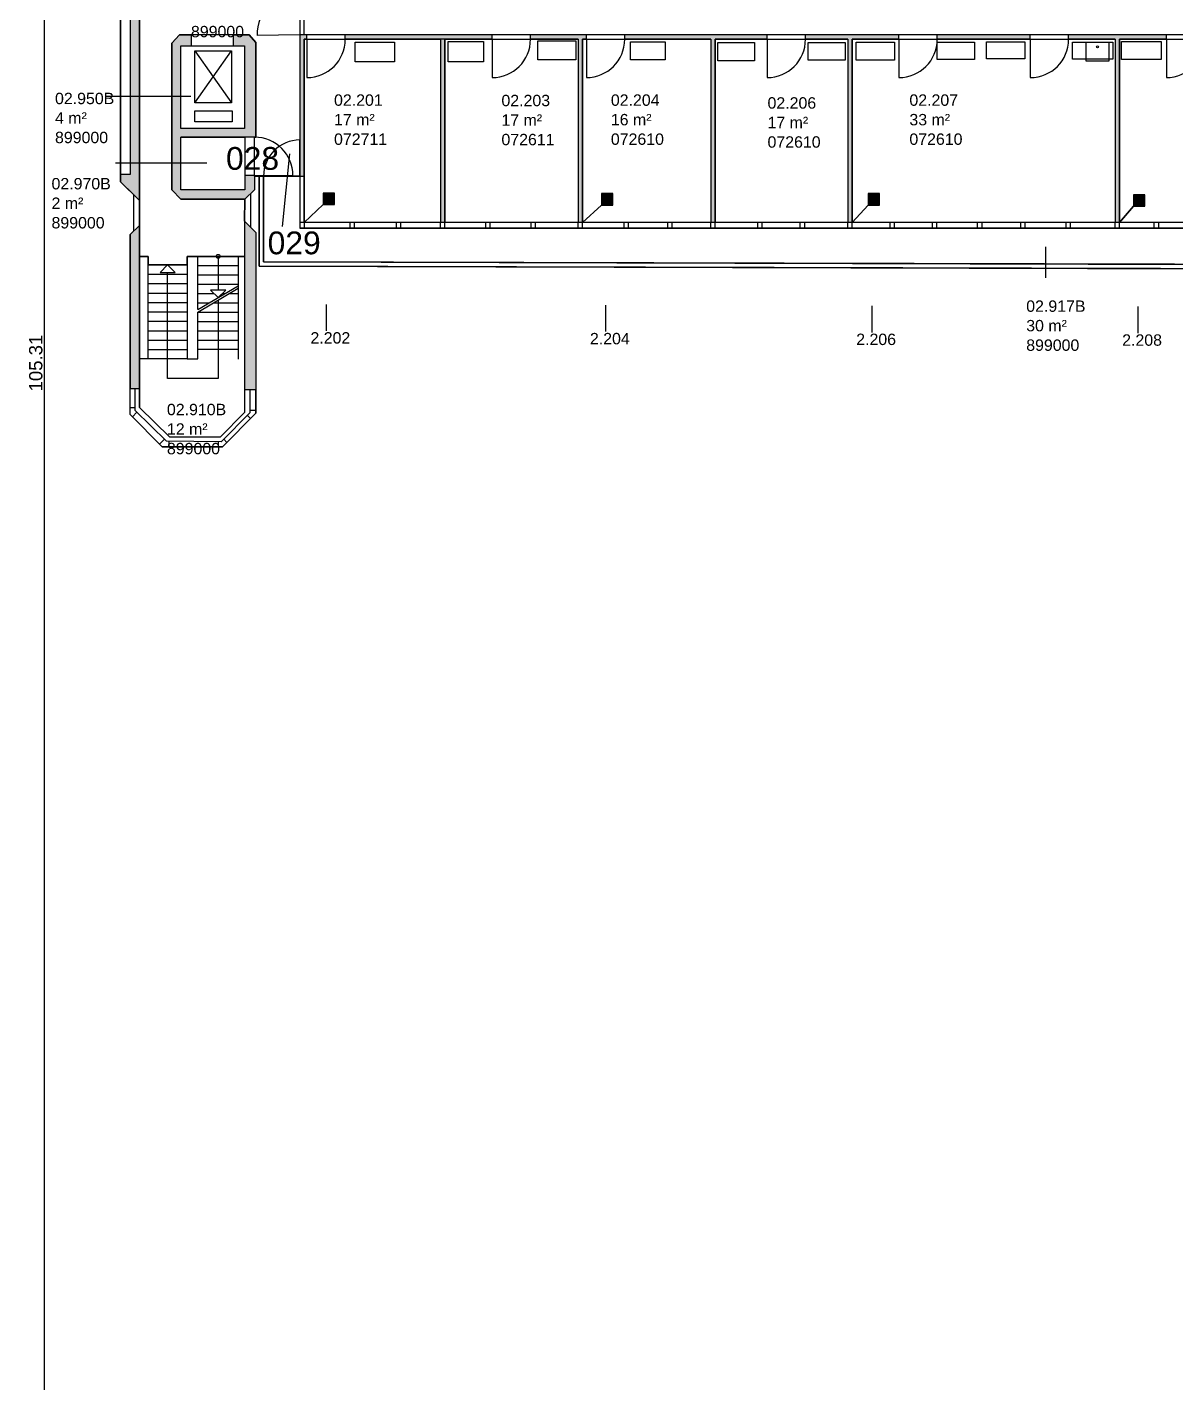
# Model space of a CAD drawing. Header units: metres. Extents: x -1 to 148, y -1 to 108.
# Drawn here: x -1.46 to 28.8, y 26.78 to 62.51 of the extents above; entities that cross this region are included whole.
import ezdxf

# ---------------------------------------------------------------- set-up
doc = ezdxf.new("R2010")
doc.units = ezdxf.units.M
doc.header["$MEASUREMENT"] = 0
doc.layers.get('0').update_dxf_attribs({"linetype": 'CONTINUOUS'})
for name, color, linetype in [('BEMASZUNG', 8, 'CONTINUOUS'), ('Unchanged', 8, 'CONTINUOUS'), ('Unchanged Layer Off', 2, 'CONTINUOUS')]:
    doc.layers.add(name, color=color, linetype=linetype)
doc.styles.add('ARIAL', font='arial.ttf')
doc.dimstyles.new('Meter_Bem', dxfattribs={"dimtxt": 0.35, "dimasz": 0.015, "dimexe": 0, "dimexo": 0.1, "dimgap": 0.05, "dimtad": 1, "dimzin": 0, "dimdsep": 46, "dimtxsty": 'ARIAL', "dimblk1": 'mass1', "dimblk2": 'mass2', "dimsah": 1, "dimcen": 0.125, "dimse1": 1, "dimse2": 1, "dimclrd": 256, "dimclre": 1, "dimclrt": 256, "dimazin": 0, "dimtp": 102033525.0, "dimtm": 1, "dimtfac": 1, "dimtix": 1, "dimtmove": 2, "dimatfit": 3, "dimldrblk": 'mass2', "dimfxl": 1, "dimtolj": 1, "dimtzin": 0, "dimlwd": -1, "dimarcsym": 0})

# ---------------------------------------------------------------- blocks, each defined once
blk = doc.blocks.new('Tuer')
at = {"layer": 'Unchanged'}
blk.add_line((0, 0), (0, 0.82), dxfattribs=at)
blk.add_arc((0, 0), 0.82, 90, 180, dxfattribs=at)
blk = doc.blocks.new('Ausgussbecken')
at = {"layer": 'Unchanged'}
blk.add_lwpolyline([(-0.185, 0), (0.415, 0), (0.415, -0.5), (-0.185, -0.5)], close=True, dxfattribs=at)
at = {"layer": 'Unchanged', "linetype": 'Continuous'}
blk.add_circle((0.115, -0.124), 0.0253, dxfattribs=at)
blk = doc.blocks.new('Raumstempel')
at = {"layer": 'Unchanged', "linetype": 'ByBlock', "style": 'ARIAL'}
for tag, p in [('HOERSAALNUMMER', (0, 1.029)), ('ANZAHL PLAETZE', (0, 0.514)), ('RAUMNUMMER', (0, 0)), ('FLÄCHE', (0, -0.514)), ('INSTITUTSNUMMER1', (0, -1.029)), ('INSTITUTSNUMMER2', (0, -1.543))]:
    blk.add_attdef(tag, p, '', height=0.3, dxfattribs=at)
blk = doc.blocks.new('mass1')
at = {"layer": 'Unchanged'}
for p, q in [((0, 25.5), (0, -12.75)), ((-5, -5), (5, 5)), ((-5, 0), (5, 0))]:
    blk.add_line(p, q, dxfattribs=at)
blk = doc.blocks.new('mass2')
at = {"layer": 'Unchanged'}
for p, q in [((5, 5), (-5, -5)), ((5, 0), (-5, 0)), ((0, -25.5), (0, 12.75))]:
    blk.add_line(p, q, dxfattribs=at)
blk = doc.blocks.new('*D12')
at = {"layer": 'BEMASZUNG', "transparency": 16777216}
blk.add_line((-1, 1.015), (-1, 106.295), dxfattribs=at)
at = {"layer": 'BEMASZUNG', "transparency": 16777216, "xscale": 0.015, "yscale": 0.015, "zscale": 0.015}
for name, p, rotation in [('mass2', (-1, 106.31), 90), ('mass1', (-1, 1), 270)]:
    blk.add_blockref(name, p, dxfattribs=dict(at, rotation=rotation))
at = {"layer": 'BEMASZUNG', "transparency": 16777216, "insert": (-1.229, 53.655), "char_height": 0.35, "attachment_point": 5, "rotation": 90, "style": 'ARIAL'}
blk.add_mtext('\\A1;105.31', dxfattribs=at)

msp = doc.modelspace()

# ---------------------------------------------------------------- hatches: boundary and pattern name
at = {"layer": 'Unchanged'}
for points in [[(1.502, 65.822), (1.252, 65.822), (1.252, 58.62), (1, 58.62), (1, 58.433), (1.502, 57.939)], [(4.277, 58.223), (2.594, 58.223), (2.594, 59.606), (4.564, 59.606), (4.564, 62.101), (4.39, 62.305), (3.977, 62.305), (3.977, 62.013), (4.264, 62.013), (4.264, 59.838), (2.587, 59.838), (2.587, 62.013), (2.867, 62.013), (2.867, 62.305), (2.558, 62.305), (2.349, 62.088), (2.349, 59.606), (2.349, 58.223), (2.594, 57.971), (4.277, 57.971)], [(5.84, 62.186), (5.91, 62.186), (5.91, 62.301), (5.729, 62.301), (5.725, 62.301), (5.725, 58.576), (5.84, 58.576)], [(10.789, 62.301), (8.546, 62.301), (6.92, 62.301), (6.92, 62.186), (8.27, 62.186), (10.789, 62.186)], [(9.541, 62.186), (9.426, 62.186), (9.426, 57.36), (9.541, 57.36)], [(13.271, 62.301), (11.799, 62.301), (11.799, 62.186), (13.053, 62.186), (13.053, 57.36), (13.168, 57.36), (13.168, 62.186), (13.218, 62.186), (13.271, 62.186)], [(6.636, 57.834), (6.636, 58.134), (6.336, 58.134), (6.336, 57.834)], [(13.968, 57.819), (13.968, 58.119), (13.668, 58.119), (13.668, 57.819)], [(20.991, 57.819), (20.991, 58.119), (20.691, 58.119), (20.691, 57.819)], [(27.983, 57.79), (27.983, 58.09), (27.683, 58.09), (27.683, 57.79)], [(1.252, 52.982), (1.502, 52.982), (1.502, 57.282), (1.252, 57.042)]]:
    msp.add_hatch(color=256, dxfattribs=at).paths.add_polyline_path(points)
h = msp.add_hatch(color=256, dxfattribs=at)
h.paths.add_polyline_path([(18.032, 62.301), (14.281, 62.301), (14.281, 62.186), (16.55, 62.186), (16.55, 57.36), (16.665, 57.36), (16.665, 62.186), (18.032, 62.186)])
h.paths.add_polyline_path([(21.502, 62.301), (19.042, 62.301), (19.042, 62.186), (20.161, 62.186), (20.161, 57.36), (20.276, 57.36), (20.276, 62.186), (21.502, 62.186)])
h.paths.add_polyline_path([(24.963, 62.301), (22.512, 62.301), (22.512, 62.186), (23.577, 62.186), (24.963, 62.186)])
h.paths.add_polyline_path([(28.548, 62.301), (25.973, 62.301), (25.973, 62.186), (27.195, 62.186), (27.195, 57.36), (27.31, 57.36), (27.31, 62.186), (28.548, 62.186)])
h = msp.add_hatch(color=256, dxfattribs=at)
h.paths.add_polyline_path([(4.565, 57.092), (4.265, 57.395), (4.265, 52.955), (4.565, 52.955)])
h.paths.add_polyline_path([(4.532, 58.596), (4.277, 58.596), (4.277, 58.223), (4.277, 57.971), (4.532, 58.223)])

# ---------------------------------------------------------------- linework, layer by layer
for p, q in [((1, 66.044), (1, 58.62)), ((1.252, 65.822), (1.252, 58.62)), ((1.502, 65.822), (1.502, 57.939)), ((2.558, 62.305), (2.349, 62.088)), ((2.558, 62.305), (2.867, 62.305)), ((2.867, 62.013), (2.867, 62.305)), ((3.977, 62.013), (3.977, 62.305)), ((3.977, 62.305), (4.39, 62.305)), ((4.39, 62.305), (4.564, 62.101)), ((5.725, 62.301), (4.597, 62.286)), ((5.725, 62.301), (5.725, 58.576)), ((5.91, 62.301), (5.725, 62.301)), ((5.84, 62.186), (5.84, 58.576)), ((5.91, 62.186), (5.84, 62.186)), ((5.91, 62.186), (5.91, 62.301)), ((8.546, 62.301), (6.92, 62.301)), ((6.92, 62.186), (6.92, 62.301)), ((8.27, 62.186), (6.92, 62.186)), ((10.789, 62.186), (8.27, 62.186)), ((10.789, 62.301), (8.546, 62.301)), ((9.426, 62.186), (9.426, 57.36)), ((9.541, 62.186), (9.541, 57.36)), ((10.789, 62.186), (10.789, 62.301)), ((11.799, 62.186), (11.799, 62.301)), ((13.271, 62.301), (11.799, 62.301)), ((13.053, 62.186), (11.799, 62.186)), ((13.053, 62.186), (13.053, 57.36)), ((13.168, 62.186), (13.168, 57.36)), ((13.271, 62.186), (13.168, 62.186)), ((13.218, 62.186), (13.168, 62.186)), ((13.271, 62.186), (13.271, 62.301)), ((14.281, 62.186), (14.281, 62.301)), ((18.032, 62.301), (14.281, 62.301)), ((16.55, 62.186), (14.281, 62.186)), ((16.55, 62.186), (16.5, 62.186)), ((16.55, 62.186), (16.55, 57.36)), ((16.665, 62.186), (16.665, 57.36)), ((18.032, 62.186), (16.665, 62.186)), ((18.032, 62.186), (18.032, 62.301)), ((19.042, 62.186), (19.042, 62.301)), ((21.502, 62.301), (19.042, 62.301)), ((20.161, 62.186), (19.042, 62.186)), ((20.161, 62.186), (20.161, 57.36)), ((20.276, 62.186), (20.276, 57.36)), ((21.502, 62.186), (20.276, 62.186)), ((21.502, 62.186), (21.502, 62.301)), ((22.512, 62.186), (22.512, 62.301)), ((24.963, 62.301), (22.512, 62.301)), ((23.577, 62.186), (22.512, 62.186)), ((24.963, 62.186), (23.577, 62.186)), ((24.963, 62.186), (24.963, 62.301)), ((25.973, 62.186), (25.973, 62.301)), ((28.548, 62.301), (25.973, 62.301)), ((27.195, 62.186), (25.973, 62.186)), ((27.195, 62.186), (27.195, 57.36)), ((27.31, 62.186), (27.31, 57.36)), ((28.548, 62.186), (27.31, 62.186)), ((28.548, 62.186), (28.548, 62.301)), ((2.349, 59.606), (2.349, 62.088)), ((2.587, 59.838), (2.587, 62.013)), ((2.587, 62.013), (2.867, 62.013)), ((2.867, 62.013), (3.977, 62.013)), ((2.962, 60.516), (3.925, 61.886)), ((2.962, 61.886), (3.925, 60.516)), ((3.977, 62.013), (4.264, 62.013)), ((4.264, 62.013), (4.264, 59.838)), ((4.564, 62.101), (4.564, 59.606)), ((0.617, 60.687), (2.854, 60.687)), ((4.264, 59.838), (2.587, 59.838)), ((2.349, 58.223), (2.349, 59.606)), ((2.594, 58.223), (2.594, 59.606)), ((4.564, 59.606), (2.594, 59.606)), ((0.872, 58.933), (3.279, 58.933)), ((1.252, 58.62), (1, 58.62)), ((1, 58.62), (1, 58.433)), ((4.277, 58.596), (4.277, 58.223)), ((4.532, 58.596), (4.532, 58.223)), ((1.502, 57.939), (1, 58.433)), ((4.532, 58.576), (4.767, 58.576)), ((4.652, 58.576), (4.652, 56.208)), ((4.767, 58.576), (4.767, 56.323)), ((4.767, 58.576), (5.725, 58.576)), ((5.725, 58.576), (5.84, 58.576)), ((5.725, 58.576), (5.725, 57.21)), ((5.84, 58.576), (5.84, 57.21)), ((1.35, 57.136), (1.35, 58.088)), ((1.502, 57.939), (1.502, 57.282)), ((2.349, 58.223), (2.594, 57.971)), ((4.277, 58.223), (2.594, 58.223)), ((4.277, 57.971), (2.594, 57.971)), ((4.265, 57.395), (4.277, 57.971)), ((4.277, 57.971), (4.532, 58.223)), ((4.421, 58.114), (4.421, 57.237)), ((1.252, 57.042), (1.502, 57.282)), ((1.502, 57.282), (1.502, 52.982)), ((4.265, 57.395), (4.265, 52.955)), ((4.265, 57.395), (4.565, 57.092)), ((5.84, 57.36), (5.725, 57.36)), ((5.84, 57.21), (5.725, 57.21)), ((8.385, 57.36), (5.84, 57.36)), ((8.385, 57.21), (5.84, 57.21)), ((7.046, 57.21), (7.046, 57.36)), ((7.161, 57.21), (7.161, 57.36)), ((8.27, 57.21), (8.27, 57.36)), ((10.739, 57.36), (8.385, 57.36)), ((8.385, 57.21), (8.385, 57.36)), ((10.739, 57.21), (8.385, 57.21)), ((9.426, 57.21), (9.426, 57.36)), ((9.541, 57.36), (9.426, 57.36)), ((9.541, 57.21), (9.541, 57.36)), ((10.624, 57.21), (10.624, 57.36)), ((13.168, 57.36), (10.739, 57.36)), ((10.739, 57.21), (10.739, 57.36)), ((13.168, 57.21), (10.739, 57.21)), ((11.813, 57.21), (11.813, 57.36)), ((11.928, 57.21), (11.928, 57.36)), ((13.053, 57.21), (13.053, 57.36)), ((13.168, 57.36), (13.053, 57.36)), ((15.534, 57.36), (13.168, 57.36)), ((13.168, 57.21), (13.168, 57.36)), ((15.534, 57.21), (13.168, 57.21)), ((14.268, 57.21), (14.268, 57.36)), ((14.383, 57.21), (14.383, 57.36)), ((15.419, 57.21), (15.419, 57.36)), ((17.9, 57.36), (15.534, 57.36)), ((15.534, 57.21), (15.534, 57.36)), ((17.9, 57.21), (15.534, 57.21)), ((16.55, 57.21), (16.55, 57.36)), ((16.665, 57.36), (16.55, 57.36)), ((16.665, 57.21), (16.665, 57.36)), ((17.785, 57.21), (17.785, 57.36)), ((20.276, 57.36), (17.9, 57.36)), ((17.9, 57.21), (17.9, 57.36)), ((20.276, 57.21), (17.9, 57.21)), ((18.906, 57.21), (18.906, 57.36)), ((19.021, 57.21), (19.021, 57.36)), ((20.161, 57.21), (20.161, 57.36)), ((20.276, 57.36), (20.161, 57.36)), ((23.692, 57.36), (20.276, 57.36)), ((20.276, 57.21), (20.276, 57.36)), ((23.692, 57.21), (20.276, 57.21)), ((21.275, 57.21), (21.275, 57.36)), ((21.39, 57.21), (21.39, 57.36)), ((22.386, 57.21), (22.386, 57.36)), ((22.501, 57.21), (22.501, 57.36)), ((23.577, 57.21), (23.577, 57.36)), ((27.31, 57.36), (23.692, 57.36)), ((23.692, 57.21), (23.692, 57.36)), ((27.31, 57.21), (23.692, 57.21)), ((24.712, 57.21), (24.712, 57.36)), ((24.827, 57.21), (24.827, 57.36)), ((25.905, 57.21), (25.905, 57.36)), ((26.02, 57.21), (26.02, 57.36)), ((27.195, 57.21), (27.195, 57.36)), ((27.31, 57.36), (27.195, 57.36)), ((30.939, 57.36), (27.31, 57.36)), ((27.31, 57.21), (27.31, 57.36)), ((30.939, 57.21), (27.31, 57.21)), ((28.23, 57.21), (28.23, 57.36)), ((28.345, 57.21), (28.345, 57.36)), ((1.252, 57.042), (1.252, 52.982)), ((4.565, 57.092), (4.565, 52.955)), ((1.727, 56.465), (1.502, 56.465)), ((1.727, 56.244), (1.727, 56.465)), ((3.04, 56.467), (2.756, 56.467)), ((2.756, 56.467), (2.756, 53.765)), ((3.04, 56.467), (4.103, 56.467)), ((3.04, 55.064), (3.04, 56.467)), ((3.571, 56.467), (3.571, 55.579)), ((4.103, 56.467), (4.103, 54.016)), ((25.375, 55.9), (25.375, 56.72)), ((1.727, 53.765), (1.727, 56.244)), ((1.727, 56.244), (2.756, 56.244)), ((2.042, 56.044), (2.242, 56.244)), ((2.242, 56.244), (2.442, 56.044)), ((2.756, 56.244), (2.756, 53.765)), ((3.04, 56.222), (4.103, 56.222)), ((4.652, 56.208), (35.171, 56.125)), ((4.767, 56.323), (35.614, 56.239)), ((1.727, 55.996), (2.756, 55.996)), ((1.727, 55.748), (2.756, 55.748)), ((2.042, 56.044), (2.442, 56.044)), ((2.242, 53.248), (2.242, 56.044)), ((3.04, 55.977), (4.103, 55.977)), ((3.04, 55.732), (4.103, 55.732)), ((1.727, 55.5), (2.756, 55.5)), ((3.04, 55.064), (4.103, 55.694)), ((3.04, 54.994), (4.103, 55.624)), ((3.04, 55.487), (3.464, 55.487)), ((3.771, 55.579), (3.371, 55.579)), ((3.571, 55.379), (3.371, 55.579)), ((3.771, 55.579), (3.571, 55.379)), ((3.679, 55.487), (3.754, 55.487)), ((3.872, 55.487), (4.103, 55.487)), ((1.727, 55.252), (2.756, 55.252)), ((3.04, 55.242), (3.34, 55.242)), ((3.458, 55.242), (4.103, 55.242)), ((3.571, 55.309), (3.571, 53.248)), ((1.727, 55.004), (2.756, 55.004)), ((1.727, 54.756), (2.756, 54.756)), ((3.04, 53.765), (3.04, 54.997)), ((3.04, 54.997), (4.103, 54.997)), ((3.04, 54.752), (4.103, 54.752)), ((1.727, 54.508), (2.756, 54.508)), ((3.04, 54.507), (4.103, 54.507)), ((1.727, 54.26), (2.756, 54.26)), ((1.727, 54.012), (2.756, 54.012)), ((3.04, 54.262), (4.103, 54.262)), ((4.103, 54.016), (3.04, 54.016)), ((4.103, 54.016), (4.103, 53.754)), ((1.727, 53.765), (1.502, 53.765)), ((2.756, 53.765), (1.727, 53.765)), ((2.756, 53.765), (3.04, 53.765)), ((3.571, 53.248), (2.242, 53.248)), ((1.252, 52.982), (1.502, 52.982)), ((1.252, 52.303), (1.252, 52.982)), ((1.388, 52.404), (1.388, 52.982)), ((1.502, 52.982), (1.502, 52.487)), ((4.265, 52.955), (4.565, 52.955)), ((4.265, 52.955), (4.265, 52.348)), ((4.415, 52.348), (4.415, 52.955)), ((4.565, 52.337), (4.565, 52.955)), ((1.252, 52.486), (1.388, 52.486)), ((1.252, 52.303), (2.097, 51.444)), ((1.317, 52.237), (1.435, 52.358)), ((2.211, 51.594), (1.388, 52.404)), ((2.302, 51.705), (1.502, 52.487)), ((4.265, 52.348), (3.629, 51.705)), ((4.415, 52.348), (3.652, 51.577)), ((4.565, 52.337), (3.683, 51.444)), ((4.342, 52.275), (4.424, 52.195)), ((4.415, 52.41), (4.565, 52.41)), ((2.158, 51.646), (2.027, 51.516)), ((2.097, 51.444), (3.683, 51.444)), ((3.652, 51.577), (2.211, 51.594)), ((2.271, 51.593), (2.271, 51.444)), ((3.629, 51.705), (2.302, 51.705)), ((3.57, 51.578), (3.57, 51.444)), ((3.721, 51.647), (3.803, 51.566))]:
    msp.add_line(p, q, dxfattribs=at)
for points in [[(3.925, 60.516), (2.962, 60.516), (2.962, 61.886), (3.925, 61.886)], [(8.214, 61.588), (7.183, 61.588), (7.183, 62.113), (8.214, 62.113)], [(10.563, 61.589), (9.629, 61.589), (9.629, 62.129), (10.563, 62.129)], [(12.997, 61.643), (11.995, 61.643), (11.995, 62.143), (12.997, 62.143)], [(15.348, 61.643), (14.429, 61.643), (14.429, 62.119), (15.348, 62.119)], [(17.699, 61.621), (16.735, 61.621), (16.735, 62.098), (17.699, 62.098)], [(20.088, 61.64), (19.11, 61.64), (19.11, 62.103), (20.088, 62.103)], [(21.383, 61.637), (20.376, 61.637), (20.376, 62.111), (21.383, 62.111)], [(23.495, 61.656), (22.509, 61.656), (22.509, 62.108), (23.495, 62.108)], [(24.823, 61.671), (23.806, 61.671), (23.806, 62.122), (24.823, 62.122)], [(27.137, 61.663), (26.073, 61.663), (26.073, 62.109), (27.137, 62.109)], [(28.409, 61.652), (27.362, 61.652), (27.362, 62.131), (28.409, 62.131)], [(2.962, 60.301), (3.938, 60.301), (3.938, 60.013), (2.962, 60.013)], [(6.336, 57.834), (6.636, 57.834), (6.636, 58.134), (6.336, 58.134)], [(13.668, 57.819), (13.968, 57.819), (13.968, 58.119), (13.668, 58.119)], [(20.691, 57.819), (20.991, 57.819), (20.991, 58.119), (20.691, 58.119)], [(27.683, 57.79), (27.983, 57.79), (27.983, 58.09), (27.683, 58.09)]]:
    msp.add_lwpolyline(points, close=True, dxfattribs=at)
msp.add_lwpolyline([(4.532, 58.596), (4.277, 58.596)], dxfattribs=at)
msp.add_circle((3.571, 56.467), 0.05, dxfattribs=at)
msp.add_arc((5.741, 62.301), 1.144, 90.73, 180.73, dxfattribs=at)
at = {"layer": 'Unchanged Layer Off'}
msp.add_line((5.268, 57.25), (5.463, 59.166), dxfattribs=at)
at = {"layer": 'Unchanged Layer Off', "ltscale": 0.025}
for p, q in [((6.423, 54.503), (6.423, 55.201)), ((13.785, 54.483), (13.785, 55.183)), ((20.798, 54.464), (20.798, 55.164)), ((27.803, 54.445), (27.803, 55.145))]:
    msp.add_line(p, q, dxfattribs=at)
at = {"layer": 'Unchanged Layer Off', "flags": 128}
for points in [[(45.031, 80.076), (45.031, 57.284), (42.791, 57.323), (42.791, 62.25), (36.744, 62.25), (35.736, 62.301), (6.92, 62.301), (5.91, 62.301), (5.839, 62.301), (5.828, 64.589)], [(44.893, 51.343), (42.753, 51.351), (35.633, 51.376), (35.633, 52.45), (35.242, 52.45), (35.011, 52.711), (35.011, 55.932), (35.171, 56.125), (4.652, 56.208), (4.652, 58.576), (4.532, 58.576), (4.532, 58.223), (4.421, 58.114), (4.421, 57.237), (4.565, 57.092), (4.565, 52.337), (3.683, 51.444), (2.097, 51.444), (1.252, 52.303), (1.252, 57.042), (1.35, 57.136), (1.35, 58.088), (1, 58.433), (1, 72.106)], [(5.712, 64.589), (5.725, 62.301), (5.725, 58.576), (4.767, 58.576), (4.652, 58.576), (4.532, 58.576), (4.532, 58.596), (4.532, 59.606), (4.564, 59.606), (4.564, 62.101), (4.39, 62.305), (3.977, 62.305), (2.867, 62.305), (2.558, 62.305), (2.349, 62.088), (2.349, 58.223), (2.594, 57.971), (4.277, 57.971), (4.265, 57.395), (4.265, 56.467), (2.756, 56.467), (2.756, 56.244), (1.727, 56.244), (1.727, 56.465), (1.502, 56.465), (1.502, 57.282), (1.502, 57.939), (1.502, 65.822)]]:
    msp.add_lwpolyline(points, dxfattribs=at)
for points in [[(5.84, 62.186), (9.426, 62.186), (9.426, 57.36), (5.84, 57.36), (6.336, 57.834), (6.636, 57.834), (6.636, 58.134), (6.336, 58.134), (6.336, 57.834), (5.84, 57.36), (5.84, 62.186)], [(9.541, 62.186), (13.053, 62.186), (13.053, 57.36), (9.541, 57.36)], [(13.168, 62.186), (16.55, 62.186), (16.55, 57.36), (13.168, 57.36), (13.668, 57.819), (13.968, 57.819), (13.968, 58.119), (13.668, 58.119), (13.668, 57.819), (13.168, 57.36)], [(16.665, 62.186), (20.161, 62.186), (20.161, 57.36), (16.665, 57.36)], [(20.276, 62.186), (27.195, 62.186), (27.195, 57.36), (20.276, 57.36), (20.691, 57.819), (20.991, 57.819), (20.991, 58.119), (20.691, 58.119), (20.691, 57.819), (20.276, 57.36)], [(27.31, 62.186), (30.824, 62.186), (30.824, 57.36), (27.31, 57.36), (27.683, 57.79), (27.983, 57.79), (27.983, 58.09), (27.683, 58.09), (27.683, 57.79), (27.31, 57.36)], [(2.587, 62.013), (4.264, 62.013), (4.264, 59.838), (2.587, 59.838), (2.587, 62.013)], [(2.594, 59.606), (4.277, 59.606), (4.277, 58.596), (4.277, 58.223), (2.594, 58.223), (2.594, 59.606)], [(4.767, 58.576), (5.725, 58.576), (5.725, 57.21), (35.614, 57.21), (35.614, 56.239), (4.767, 56.323), (4.767, 58.576)], [(1.502, 56.465), (1.727, 56.465), (1.727, 56.244), (2.756, 56.244), (2.756, 56.467), (4.265, 56.467), (4.265, 52.955), (4.265, 52.348), (3.629, 51.705), (2.302, 51.705), (1.502, 52.487), (1.502, 52.982), (1.502, 56.465)]]:
    msp.add_lwpolyline(points, close=True, dxfattribs=at)

# ---------------------------------------------------------------- block references
ref = msp.add_blockref('Raumstempel', (2.857, 63.782))
ref.add_attrib('RAUMNUMMER', '02.911B', (2.857, 63.268), dxfattribs={"layer": 'Unchanged', "color": 0, "linetype": 'ByBlock', "height": 0.3, "style": 'ARIAL'})
ref.add_attrib('FLÄCHE_NGF', '34 m²', (2.857, 62.754), dxfattribs={"layer": 'Unchanged', "color": 0, "linetype": 'ByBlock', "height": 0.3, "style": 'ARIAL'})
ref.add_attrib('NUTZER_1', '899000', (2.857, 62.239), dxfattribs={"layer": 'Unchanged', "color": 0, "linetype": 'ByBlock', "height": 0.3, "style": 'ARIAL'})
for p, xscale, yscale, zscale, rotation in [((5.91, 62.186), 1.231707317073273, 1.231707317073273, 1.231707317073273, 180), ((10.789, 62.186), 1.231707317073273, 1.231707317073273, 1.231707317073273, 180), ((13.271, 62.186), 1.231707317073273, 1.231707317073273, 1.231707317073273, 180), ((18.032, 62.186), 1.231707317073273, 1.231707317073273, 1.231707317073273, 180), ((21.502, 62.186), 1.231707317073273, 1.231707317073273, 1.231707317073273, 180), ((24.963, 62.186), 1.231707317073273, 1.231707317073273, 1.231707317073273, 180), ((28.548, 62.186), 1.231707317073273, 1.231707317073273, 1.231707317073273, 180), ((4.532, 58.596), 1.231707317073279, 1.231707317073279, 1.231707317073279, 270), ((5.725, 58.576), 1.16775903204624, 1.16775903204624, 1.16775903204624, 359.9999999999991)]:
    msp.add_blockref('Tuer', p, dxfattribs=dict(xscale=xscale, yscale=yscale, zscale=zscale, rotation=rotation))
msp.add_blockref('Ausgussbecken', (26.617, 62.109))
ref = msp.add_blockref('Raumstempel', (-0.724, 60.992))
ref.add_attrib('RAUMNUMMER', '02.950B', (-0.724, 60.477), dxfattribs={"layer": 'Unchanged', "color": 0, "linetype": 'ByBlock', "height": 0.3, "style": 'ARIAL'})
ref.add_attrib('FLÄCHE_NGF', '4 m²', (-0.724, 59.963), dxfattribs={"layer": 'Unchanged', "color": 0, "linetype": 'ByBlock', "height": 0.3, "style": 'ARIAL'})
ref.add_attrib('NUTZER_1', '899000', (-0.724, 59.449), dxfattribs={"layer": 'Unchanged', "color": 0, "linetype": 'ByBlock', "height": 0.3, "style": 'ARIAL'})
ref = msp.add_blockref('Raumstempel', (6.625, 60.948))
ref.add_attrib('RAUMNUMMER', '02.201', (6.625, 60.434), dxfattribs={"layer": 'Unchanged', "color": 0, "linetype": 'ByBlock', "height": 0.3, "style": 'ARIAL'})
ref.add_attrib('FLÄCHE_NGF', '17 m²', (6.625, 59.919), dxfattribs={"layer": 'Unchanged', "color": 0, "linetype": 'ByBlock', "height": 0.3, "style": 'ARIAL'})
ref.add_attrib('NUTZER_1', '072711', (6.625, 59.405), dxfattribs={"layer": 'Unchanged', "color": 0, "linetype": 'ByBlock', "height": 0.3, "style": 'ARIAL'})
ref = msp.add_blockref('Raumstempel', (13.916, 60.948))
ref.add_attrib('RAUMNUMMER', '02.204', (13.916, 60.434), dxfattribs={"layer": 'Unchanged', "color": 0, "linetype": 'ByBlock', "height": 0.3, "style": 'ARIAL'})
ref.add_attrib('FLÄCHE_NGF', '16 m²', (13.916, 59.919), dxfattribs={"layer": 'Unchanged', "color": 0, "linetype": 'ByBlock', "height": 0.3, "style": 'ARIAL'})
ref.add_attrib('NUTZER_1', '072610', (13.916, 59.405), dxfattribs={"layer": 'Unchanged', "color": 0, "linetype": 'ByBlock', "height": 0.3, "style": 'ARIAL'})
ref = msp.add_blockref('Raumstempel', (21.779, 60.948))
ref.add_attrib('RAUMNUMMER', '02.207', (21.779, 60.434), dxfattribs={"layer": 'Unchanged', "color": 0, "linetype": 'ByBlock', "height": 0.3, "style": 'ARIAL'})
ref.add_attrib('FLÄCHE_NGF', '33 m²', (21.779, 59.919), dxfattribs={"layer": 'Unchanged', "color": 0, "linetype": 'ByBlock', "height": 0.3, "style": 'ARIAL'})
ref.add_attrib('NUTZER_1', '072610', (21.779, 59.405), dxfattribs={"layer": 'Unchanged', "color": 0, "linetype": 'ByBlock', "height": 0.3, "style": 'ARIAL'})
ref = msp.add_blockref('Raumstempel', (11.034, 60.937))
ref.add_attrib('RAUMNUMMER', '02.203', (11.034, 60.423), dxfattribs={"layer": 'Unchanged', "color": 0, "linetype": 'ByBlock', "height": 0.3, "style": 'ARIAL'})
ref.add_attrib('FLÄCHE_NGF', '17 m²', (11.034, 59.908), dxfattribs={"layer": 'Unchanged', "color": 0, "linetype": 'ByBlock', "height": 0.3, "style": 'ARIAL'})
ref.add_attrib('NUTZER_1', '072611', (11.034, 59.394), dxfattribs={"layer": 'Unchanged', "color": 0, "linetype": 'ByBlock', "height": 0.3, "style": 'ARIAL'})
ref = msp.add_blockref('Raumstempel', (18.042, 60.873))
ref.add_attrib('RAUMNUMMER', '02.206', (18.042, 60.359), dxfattribs={"layer": 'Unchanged', "color": 0, "linetype": 'ByBlock', "height": 0.3, "style": 'ARIAL'})
ref.add_attrib('FLÄCHE_NGF', '17 m²', (18.042, 59.844), dxfattribs={"layer": 'Unchanged', "color": 0, "linetype": 'ByBlock', "height": 0.3, "style": 'ARIAL'})
ref.add_attrib('NUTZER_1', '072610', (18.042, 59.33), dxfattribs={"layer": 'Unchanged', "color": 0, "linetype": 'ByBlock', "height": 0.3, "style": 'ARIAL'})
ref = msp.add_blockref('Raumstempel', (-0.816, 58.745))
ref.add_attrib('RAUMNUMMER', '02.970B', (-0.816, 58.231), dxfattribs={"layer": 'Unchanged', "color": 0, "linetype": 'ByBlock', "height": 0.3, "style": 'ARIAL'})
ref.add_attrib('FLÄCHE_NGF', '2 m²', (-0.816, 57.717), dxfattribs={"layer": 'Unchanged', "color": 0, "linetype": 'ByBlock', "height": 0.3, "style": 'ARIAL'})
ref.add_attrib('NUTZER_1', '899000', (-0.816, 57.202), dxfattribs={"layer": 'Unchanged', "color": 0, "linetype": 'ByBlock', "height": 0.3, "style": 'ARIAL'})
ref = msp.add_blockref('Raumstempel', (24.856, 55.52))
ref.add_attrib('RAUMNUMMER', '02.917B', (24.856, 55.005), dxfattribs={"layer": 'Unchanged', "color": 0, "linetype": 'ByBlock', "height": 0.3, "style": 'ARIAL'})
ref.add_attrib('FLÄCHE_NGF', '30 m²', (24.856, 54.491), dxfattribs={"layer": 'Unchanged', "color": 0, "linetype": 'ByBlock', "height": 0.3, "style": 'ARIAL'})
ref.add_attrib('NUTZER_1', '899000', (24.856, 53.977), dxfattribs={"layer": 'Unchanged', "color": 0, "linetype": 'ByBlock', "height": 0.3, "style": 'ARIAL'})
ref = msp.add_blockref('Raumstempel', (2.224, 52.795))
ref.add_attrib('RAUMNUMMER', '02.910B', (2.224, 52.281), dxfattribs={"layer": 'Unchanged', "color": 0, "linetype": 'ByBlock', "height": 0.3, "style": 'ARIAL'})
ref.add_attrib('FLÄCHE_NGF', '12 m²', (2.224, 51.767), dxfattribs={"layer": 'Unchanged', "color": 0, "linetype": 'ByBlock', "height": 0.3, "style": 'ARIAL'})
ref.add_attrib('NUTZER_1', '899000', (2.224, 51.252), dxfattribs={"layer": 'Unchanged', "color": 0, "linetype": 'ByBlock', "height": 0.3, "style": 'ARIAL'})

# ---------------------------------------------------------------- texts
at = {"layer": 'Unchanged Layer Off', "style": 'ARIAL'}
for s, p in [('028', (3.78, 58.747)), ('029', (4.876, 56.521))]:
    msp.add_text(s, height=0.6, dxfattribs=at).set_placement(p)
at = {"layer": 'Unchanged Layer Off', "linetype": 'Continuous', "char_height": 0.3, "width": 1.4607, "attachment_point": 1, "style": 'ARIAL'}
for s, insert in [('2.202', (6.004, 54.469)), ('2.204', (13.365, 54.449)), ('2.206', (20.378, 54.43)), ('2.208', (27.383, 54.411))]:
    msp.add_mtext(s, dxfattribs=dict(at, insert=insert))

# ---------------------------------------------------------------- dimensions: what is measured, and where the dimension line sits
at = {"layer": 'BEMASZUNG'}
dim = msp.add_linear_dim(base=(-1, 106.31), p1=(2.008, 1), p2=(35.274, 106.31), angle=90, dimstyle='Meter_Bem', dxfattribs=at)
dim.commit()
dim.dimension.update_dxf_attribs({"geometry": '*D12', "text_midpoint": (-1.229, 53.655)})

doc.saveas('drawing.dxf')
